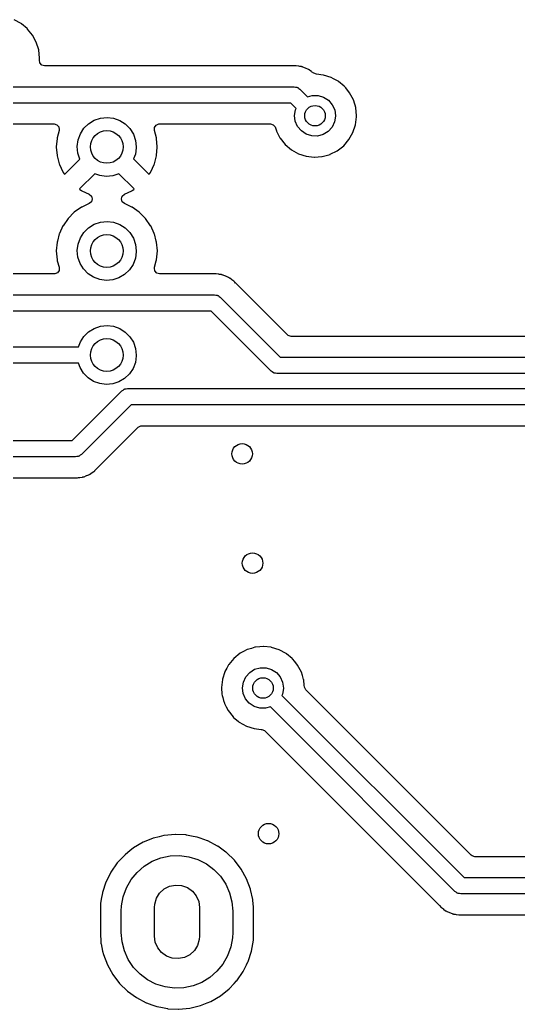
# Model space of a CAD drawing. Extents: x 41 to 172, y -238 to -26.
# Drawn here: x 107.61 to 119.77, y -86.07 to -61.92 of the extents above; entities that cross this region are included whole.
import ezdxf

# ---------------------------------------------------------------- set-up
doc = ezdxf.new("R2010")
doc.units = 0
doc.layers.add('BLACK', color=7, linetype='CONTINUOUS')

msp = doc.modelspace()

# ---------------------------------------------------------------- linework, layer by layer
at = {"layer": 'BLACK', "linetype": 'CONTINUOUS'}
for p, q in [((107.638, -62.0144), (107.464, -61.9203)), ((107.643, -62.0183), (107.638, -62.0144)), ((107.786, -62.1365), (107.643, -62.0183)), ((107.643, -62.0183), (107.643, -62.0183)), ((107.791, -62.1404), (107.786, -62.1365)), ((107.794, -62.1452), (107.791, -62.1404)), ((107.837, -62.1969), (107.794, -62.1452)), ((107.794, -62.1452), (107.794, -62.1452)), ((107.916, -62.2937), (107.837, -62.1969)), ((108.008, -62.4683), (107.916, -62.2937)), ((108.066, -62.6577), (108.008, -62.4683)), ((108.085, -62.8545), (108.066, -62.6577)), ((108.082, -62.9037), (108.083, -62.8962)), ((108.092, -62.9718), (108.082, -62.9037)), ((108.083, -62.8962), (108.084, -62.8828)), ((108.084, -62.8828), (108.085, -62.8681)), ((108.085, -62.858), (108.085, -62.8545)), ((108.085, -62.8681), (108.085, -62.858)), ((108.085, -62.858), (108.085, -62.858)), ((108.139, -63.0255), (108.092, -62.9718)), ((108.207, -63.0455), (108.139, -63.0255)), ((114.275, -63.0455), (108.207, -63.0455)), ((114.283, -63.0453), (114.275, -63.0455)), ((114.337, -63.0421), (114.283, -63.0453)), ((114.345, -63.0417), (114.337, -63.0421)), ((114.337, -63.0421), (114.337, -63.0421)), ((114.408, -63.0533), (114.345, -63.0417)), ((114.414, -63.0544), (114.408, -63.0533)), ((114.44, -63.0578), (114.414, -63.0544)), ((114.47, -63.0617), (114.44, -63.0578)), ((114.477, -63.0627), (114.47, -63.0617)), ((114.47, -63.0617), (114.47, -63.0617)), ((114.485, -63.0655), (114.477, -63.0627)), ((114.487, -63.0661), (114.485, -63.0655)), ((114.503, -63.0708), (114.487, -63.0661)), ((114.506, -63.0716), (114.503, -63.0708)), ((114.513, -63.073), (114.506, -63.0716)), ((114.572, -63.0992), (114.513, -63.073)), ((114.578, -63.1018), (114.572, -63.0992)), ((114.588, -63.1059), (114.578, -63.1018)), ((114.63, -63.1222), (114.588, -63.1059)), ((114.637, -63.125), (114.63, -63.1222)), ((114.63, -63.1222), (114.63, -63.1222)), ((114.643, -63.1294), (114.637, -63.125)), ((114.646, -63.1306), (114.643, -63.1294)), ((114.661, -63.139), (114.646, -63.1306)), ((114.663, -63.1404), (114.661, -63.139)), ((114.67, -63.1435), (114.663, -63.1404)), ((114.676, -63.1482), (114.67, -63.1435)), ((114.72, -63.1829), (114.676, -63.1482)), ((114.725, -63.1869), (114.72, -63.1829)), ((114.778, -63.2236), (114.725, -63.1869)), ((114.779, -63.2251), (114.778, -63.2236)), ((114.843, -63.2516), (114.779, -63.2251)), ((115.006, -63.2687), (114.843, -63.2516)), ((115.012, -63.2693), (115.006, -63.2687)), ((115.006, -63.2687), (115.006, -63.2687)), ((115.201, -63.3278), (115.012, -63.2693)), ((115.258, -63.3589), (115.201, -63.3278)), ((115.375, -63.4219), (115.258, -63.3589)), ((115.379, -63.4258), (115.375, -63.4219)), ((115.522, -63.544), (115.379, -63.4258)), ((115.379, -63.4258), (115.379, -63.4258)), ((100.965, -63.554), (114.3, -63.554)), ((114.3, -63.554), (114.333, -63.5615)), ((114.333, -63.5615), (114.366, -63.5652)), ((114.366, -63.5652), (114.376, -63.5714)), ((114.376, -63.5714), (114.387, -63.5739)), ((114.387, -63.5739), (114.413, -63.5948)), ((114.413, -63.5948), (114.441, -63.6126)), ((114.441, -63.6126), (114.628, -63.7988)), ((115.527, -63.5479), (115.522, -63.544)), ((115.531, -63.5527), (115.527, -63.5479)), ((115.556, -63.583), (115.531, -63.5527)), ((115.531, -63.5527), (115.531, -63.5527)), ((115.652, -63.7012), (115.556, -63.583)), ((115.745, -63.8758), (115.652, -63.7012)), ((114.217, -63.954), (101.048, -63.954)), ((114.346, -64.0824), (114.217, -63.954)), ((114.628, -63.7988), (114.74, -63.7666)), ((114.74, -63.7666), (114.882, -63.7675)), ((114.882, -63.7675), (115.018, -63.8081)), ((115.018, -63.8081), (115.137, -63.8852)), ((115.137, -63.8852), (115.229, -63.9926)), ((115.229, -63.9926), (115.288, -64.1217)), ((115.777, -63.9827), (115.745, -63.8758)), ((115.785, -64.0082), (115.777, -63.9827)), ((114.308, -64.2559), (114.33, -64.1158)), ((114.33, -64.1158), (114.346, -64.0824)), ((115.288, -64.1217), (115.308, -64.262)), ((115.802, -64.0652), (115.785, -64.0082)), ((115.821, -64.262), (115.802, -64.0652)), ((104.917, -64.4625), (108.443, -64.4625)), ((108.443, -64.4625), (108.511, -64.4825)), ((108.511, -64.4825), (108.558, -64.5362)), ((109.17, -64.5689), (109.285, -64.4566)), ((109.285, -64.4566), (109.421, -64.3725)), ((109.421, -64.3725), (109.573, -64.3208)), ((109.573, -64.3208), (109.733, -64.304)), ((109.733, -64.304), (109.892, -64.323)), ((109.892, -64.323), (110.044, -64.3769)), ((110.044, -64.3769), (110.179, -64.4629)), ((110.179, -64.4629), (110.292, -64.5768)), ((110.933, -64.4913), (110.998, -64.4634)), ((110.998, -64.4634), (111.013, -64.4625)), ((111.013, -64.4625), (113.721, -64.4625)), ((113.721, -64.4625), (113.789, -64.4825)), ((113.789, -64.4825), (113.836, -64.5362)), ((114.326, -64.3965), (114.308, -64.2559)), ((114.384, -64.5262), (114.326, -64.3965)), ((115.284, -64.414), (115.223, -64.5416)), ((115.308, -64.2742), (115.284, -64.414)), ((115.308, -64.262), (115.308, -64.2742)), ((115.734, -64.6742), (115.796, -64.4865)), ((115.796, -64.4865), (115.821, -64.2903)), ((115.821, -64.2903), (115.821, -64.262)), ((108.565, -64.6211), (108.515, -64.8046)), ((108.558, -64.5362), (108.568, -64.6064)), ((108.568, -64.6064), (108.565, -64.6211)), ((109.028, -64.8547), (109.083, -64.7039)), ((109.083, -64.7039), (109.17, -64.5689)), ((110.292, -64.5768), (110.377, -64.7129)), ((110.377, -64.7129), (110.43, -64.8645)), ((110.891, -64.6211), (110.893, -64.5501)), ((110.941, -64.8046), (110.891, -64.6211)), ((110.893, -64.5501), (110.933, -64.4913)), ((113.836, -64.5362), (113.842, -64.5538)), ((113.842, -64.5538), (113.859, -64.6102)), ((113.859, -64.6102), (113.866, -64.635)), ((113.866, -64.635), (113.869, -64.6405)), ((113.869, -64.6405), (113.953, -64.8041)), ((114.475, -64.6347), (114.384, -64.5262)), ((114.593, -64.7133), (114.475, -64.6347)), ((114.728, -64.7556), (114.593, -64.7133)), ((115.007, -64.7209), (114.87, -64.7582)), ((115.127, -64.6467), (115.007, -64.7209)), ((115.223, -64.5416), (115.127, -64.6467)), ((115.636, -64.8461), (115.734, -64.6742)), ((108.514, -64.8154), (108.496, -65.0185)), ((108.515, -64.8046), (108.514, -64.8154)), ((109.008, -65.0139), (109.028, -64.8547)), ((110.43, -64.8645), (110.448, -65.024)), ((110.942, -64.8154), (110.941, -64.8046)), ((110.96, -65.0185), (110.942, -64.8154)), ((113.953, -64.8041), (113.956, -64.811)), ((113.956, -64.811), (114.079, -64.966)), ((114.079, -64.966), (114.23, -65.0941)), ((114.87, -64.7582), (114.728, -64.7556)), ((115.507, -64.9959), (115.636, -64.8461)), ((108.496, -65.0185), (108.496, -65.0295)), ((108.496, -65.0295), (108.514, -65.2326)), ((109.024, -65.1737), (109.008, -65.0139)), ((109.072, -65.3203), (109.024, -65.1737)), ((110.425, -65.2031), (110.382, -65.3184)), ((110.448, -65.0441), (110.425, -65.2031)), ((110.448, -65.024), (110.448, -65.0441)), ((110.942, -65.2326), (110.96, -65.0295)), ((110.96, -65.0295), (110.96, -65.0185)), ((114.23, -65.0941), (114.402, -65.1906)), ((114.402, -65.1906), (114.59, -65.2517)), ((114.984, -65.26), (115.174, -65.2068)), ((115.174, -65.2068), (115.18, -65.204)), ((115.18, -65.204), (115.345, -65.1204)), ((115.18, -65.204), (115.18, -65.204)), ((115.345, -65.1204), (115.351, -65.1176)), ((115.345, -65.1204), (115.345, -65.1204)), ((115.351, -65.1176), (115.507, -64.9959)), ((108.514, -65.2326), (108.515, -65.2434)), ((108.515, -65.2434), (108.568, -65.4403)), ((108.568, -65.4403), (108.572, -65.4506)), ((108.572, -65.4506), (108.658, -65.6354)), ((108.712, -65.6809), (109.072, -65.3203)), ((110.382, -65.3184), (110.745, -65.6816)), ((110.798, -65.6354), (110.884, -65.4506)), ((110.884, -65.4506), (110.888, -65.4403)), ((110.888, -65.4403), (110.941, -65.2434)), ((110.941, -65.2434), (110.942, -65.2326)), ((114.59, -65.2517), (114.787, -65.2752)), ((114.787, -65.2752), (114.793, -65.2747)), ((114.793, -65.2747), (114.978, -65.2605)), ((114.793, -65.2747), (114.793, -65.2747)), ((114.978, -65.2605), (114.984, -65.26)), ((114.978, -65.2605), (114.978, -65.2605)), ((108.658, -65.6354), (108.664, -65.6448)), ((108.664, -65.6448), (108.688, -65.6796)), ((108.688, -65.6796), (108.698, -65.688)), ((108.698, -65.688), (108.712, -65.6809)), ((109.433, -65.6778), (109.07, -66.0409)), ((109.554, -65.7226), (109.433, -65.6778)), ((110.025, -65.6799), (109.873, -65.7293)), ((110.385, -66.0401), (110.025, -65.6799)), ((110.745, -65.6816), (110.757, -65.6881)), ((110.757, -65.6881), (110.769, -65.6788)), ((110.769, -65.6788), (110.792, -65.6448)), ((110.792, -65.6448), (110.798, -65.6354)), ((109.713, -65.7438), (109.554, -65.7226)), ((109.873, -65.7293), (109.713, -65.7438)), ((109.07, -66.0409), (109.064, -66.0526)), ((109.064, -66.0526), (109.073, -66.0646)), ((109.073, -66.0646), (109.107, -66.0884)), ((109.107, -66.0884), (109.117, -66.0939)), ((109.117, -66.0939), (109.3, -66.1795)), ((110.156, -66.1795), (110.339, -66.0939)), ((110.339, -66.0939), (110.349, -66.0884)), ((110.349, -66.0884), (110.384, -66.0641)), ((110.384, -66.0641), (110.392, -66.0536)), ((110.392, -66.0536), (110.385, -66.0401)), ((109.3, -66.4079), (109.116, -66.4937)), ((109.3, -66.1795), (109.354, -66.2264)), ((109.353, -66.3627), (109.3, -66.4079)), ((109.373, -66.2947), (109.353, -66.3627)), ((109.354, -66.2264), (109.373, -66.2947)), ((110.083, -66.2927), (110.103, -66.2248)), ((110.102, -66.361), (110.083, -66.2927)), ((110.156, -66.4079), (110.102, -66.361)), ((110.103, -66.2248), (110.156, -66.1795)), ((110.34, -66.4937), (110.156, -66.4079)), ((108.935, -66.6193), (108.783, -66.7713)), ((109.111, -66.496), (108.935, -66.6193)), ((109.116, -66.4937), (109.111, -66.496)), ((109.116, -66.4937), (109.116, -66.4937)), ((110.345, -66.496), (110.34, -66.4937)), ((110.34, -66.4937), (110.34, -66.4937)), ((110.521, -66.6193), (110.345, -66.496)), ((110.673, -66.7713), (110.521, -66.6193)), ((108.783, -66.7713), (108.66, -66.9474)), ((109.421, -66.9125), (109.573, -66.8608)), ((109.573, -66.8608), (109.733, -66.844)), ((109.733, -66.844), (109.892, -66.863)), ((109.892, -66.863), (110.044, -66.9169)), ((110.796, -66.9474), (110.673, -66.7713)), ((108.569, -67.1422), (108.568, -67.1475)), ((108.572, -67.136), (108.569, -67.1422)), ((108.658, -66.9524), (108.572, -67.136)), ((108.66, -66.9474), (108.658, -66.9524)), ((108.658, -66.9524), (108.658, -66.9524)), ((109.083, -67.2439), (109.17, -67.1089)), ((109.17, -67.1089), (109.285, -66.9966)), ((109.285, -66.9966), (109.421, -66.9125)), ((110.044, -66.9169), (110.179, -67.0029)), ((110.179, -67.0029), (110.292, -67.1168)), ((110.292, -67.1168), (110.377, -67.2529)), ((110.798, -66.9524), (110.796, -66.9474)), ((110.884, -67.136), (110.798, -66.9524)), ((110.798, -66.9524), (110.798, -66.9524)), ((110.887, -67.1422), (110.884, -67.136)), ((110.888, -67.1475), (110.887, -67.1422)), ((108.514, -67.3499), (108.495, -67.564)), ((108.521, -67.3229), (108.514, -67.3499)), ((108.568, -67.1475), (108.521, -67.3229)), ((108.568, -67.1475), (108.568, -67.1475)), ((109.028, -67.3947), (109.083, -67.2439)), ((110.377, -67.2529), (110.43, -67.4045)), ((110.935, -67.3229), (110.888, -67.1475)), ((110.888, -67.1475), (110.888, -67.1475)), ((110.942, -67.3499), (110.935, -67.3229)), ((110.961, -67.564), (110.942, -67.3499)), ((108.495, -67.564), (108.514, -67.7781)), ((109.008, -67.5539), (109.028, -67.3947)), ((109.024, -67.7137), (109.008, -67.5539)), ((110.448, -67.5841), (110.425, -67.7431)), ((110.43, -67.4045), (110.448, -67.564)), ((110.448, -67.564), (110.448, -67.5841)), ((110.942, -67.7781), (110.961, -67.564)), ((108.514, -67.7781), (108.515, -67.7835)), ((108.515, -67.7835), (108.515, -67.7835)), ((108.515, -67.7835), (108.52, -67.8005)), ((108.52, -67.8005), (108.563, -67.9623)), ((109.074, -67.866), (109.024, -67.7137)), ((109.158, -68.0033), (109.074, -67.866)), ((110.425, -67.7431), (110.368, -67.8931)), ((110.893, -67.9623), (110.936, -67.8005)), ((110.936, -67.8005), (110.941, -67.7835)), ((110.941, -67.7835), (110.942, -67.7781)), ((110.941, -67.7835), (110.941, -67.7835)), ((108.523, -68.0967), (108.457, -68.1246)), ((108.562, -68.0379), (108.523, -68.0967)), ((108.564, -67.9669), (108.562, -68.0379)), ((108.563, -67.9623), (108.564, -67.9669)), ((109.269, -68.1188), (109.158, -68.0033)), ((110.28, -68.0268), (110.163, -68.1375)), ((110.368, -67.8931), (110.28, -68.0268)), ((110.889, -67.9816), (110.892, -67.9669)), ((110.899, -68.0518), (110.889, -67.9816)), ((110.892, -67.9669), (110.893, -67.9623)), ((110.945, -68.1055), (110.899, -68.0518)), ((111.014, -68.1255), (110.945, -68.1055)), ((108.442, -68.1255), (104.918, -68.1255)), ((108.457, -68.1246), (108.442, -68.1255)), ((109.403, -68.2067), (109.269, -68.1188)), ((109.554, -68.2626), (109.403, -68.2067)), ((109.713, -68.2838), (109.554, -68.2626)), ((109.873, -68.2693), (109.713, -68.2838)), ((110.025, -68.2197), (109.873, -68.2693)), ((110.163, -68.1375), (110.025, -68.2197)), ((112.329, -68.1255), (111.014, -68.1255)), ((112.336, -68.1253), (112.329, -68.1255)), ((112.391, -68.1221), (112.336, -68.1253)), ((112.399, -68.1217), (112.391, -68.1221)), ((112.391, -68.1221), (112.391, -68.1221)), ((112.461, -68.1333), (112.399, -68.1217)), ((112.468, -68.1344), (112.461, -68.1333)), ((112.488, -68.137), (112.468, -68.1344)), ((112.524, -68.1417), (112.488, -68.137)), ((112.531, -68.1427), (112.524, -68.1417)), ((112.524, -68.1417), (112.524, -68.1417)), ((112.538, -68.1455), (112.531, -68.1427)), ((112.541, -68.1461), (112.538, -68.1455)), ((112.557, -68.1508), (112.541, -68.1461)), ((112.56, -68.1516), (112.557, -68.1508)), ((112.567, -68.153), (112.56, -68.1516)), ((112.625, -68.1792), (112.567, -68.153)), ((112.632, -68.1818), (112.625, -68.1792)), ((112.684, -68.2022), (112.632, -68.1818)), ((112.691, -68.205), (112.684, -68.2022)), ((112.684, -68.2022), (112.684, -68.2022)), ((112.697, -68.2094), (112.691, -68.205)), ((112.7, -68.2106), (112.697, -68.2094)), ((112.714, -68.219), (112.7, -68.2106)), ((112.717, -68.2204), (112.714, -68.219)), ((112.724, -68.2235), (112.717, -68.2204)), ((112.73, -68.2282), (112.724, -68.2235)), ((112.774, -68.2629), (112.73, -68.2282)), ((112.779, -68.2669), (112.774, -68.2629)), ((112.831, -68.3036), (112.779, -68.2669)), ((112.853, -68.3287), (112.831, -68.3036)), ((112.869, -68.3472), (112.853, -68.3287)), ((112.875, -68.3535), (112.869, -68.3472)), ((114.134, -69.6126), (112.875, -68.3535)), ((102.818, -68.634), (112.354, -68.634)), ((112.354, -68.634), (112.387, -68.6415)), ((112.387, -68.6415), (112.42, -68.6452)), ((112.42, -68.6452), (112.43, -68.6514)), ((112.43, -68.6514), (112.441, -68.6539)), ((112.441, -68.6539), (112.467, -68.6748)), ((112.467, -68.6748), (112.495, -68.6926)), ((112.495, -68.6926), (113.961, -70.158)), ((112.271, -69.034), (102.959, -69.034)), ((113.736, -70.4994), (112.271, -69.034)), ((109.17, -69.6489), (109.285, -69.5366)), ((109.285, -69.5366), (109.421, -69.4525)), ((109.421, -69.4525), (109.573, -69.4008)), ((109.573, -69.4008), (109.733, -69.384)), ((109.733, -69.384), (109.892, -69.403)), ((109.892, -69.403), (110.044, -69.4569)), ((110.044, -69.4569), (110.179, -69.5429)), ((110.179, -69.5429), (110.292, -69.6568)), ((109.039, -69.904), (109.083, -69.7839)), ((109.083, -69.7839), (109.17, -69.6489)), ((110.292, -69.6568), (110.377, -69.7929)), ((110.377, -69.7929), (110.43, -69.9445)), ((114.155, -69.6295), (114.134, -69.6126)), ((114.223, -69.6495), (114.155, -69.6295)), ((144.657, -69.6495), (114.223, -69.6495)), ((104.32, -69.904), (109.039, -69.904)), ((110.43, -69.9445), (110.448, -70.104)), ((110.425, -70.2831), (110.368, -70.4331)), ((110.448, -70.1241), (110.425, -70.2831)), ((110.448, -70.104), (110.448, -70.1241)), ((113.961, -70.158), (149.609, -70.158)), ((109.04, -70.304), (104.321, -70.304)), ((109.074, -70.406), (109.04, -70.304)), ((109.158, -70.5433), (109.074, -70.406)), ((110.368, -70.4331), (110.28, -70.5668)), ((113.765, -70.5172), (113.736, -70.4994)), ((113.791, -70.5381), (113.765, -70.5172)), ((109.269, -70.6588), (109.158, -70.5433)), ((109.403, -70.7467), (109.269, -70.6588)), ((109.554, -70.8026), (109.403, -70.7467)), ((110.025, -70.7597), (109.873, -70.8093)), ((110.163, -70.6775), (110.025, -70.7597)), ((110.28, -70.5668), (110.163, -70.6775)), ((113.802, -70.5406), (113.791, -70.5381)), ((113.812, -70.5468), (113.802, -70.5406)), ((113.845, -70.5505), (113.812, -70.5468)), ((113.877, -70.558), (113.845, -70.5505)), ((149.692, -70.558), (113.877, -70.558)), ((108.883, -72.19), (110.095, -70.9783)), ((109.713, -70.8238), (109.554, -70.8026)), ((109.873, -70.8093), (109.713, -70.8238)), ((110.095, -70.9783), (110.123, -70.9606)), ((110.123, -70.9606), (110.149, -70.9398)), ((110.149, -70.9398), (110.16, -70.9372)), ((110.16, -70.9372), (110.17, -70.9311)), ((110.17, -70.9311), (110.203, -70.9274)), ((110.203, -70.9274), (110.236, -70.92)), ((110.236, -70.92), (131.572, -70.92)), ((110.319, -71.32), (109.107, -72.5317)), ((131.489, -71.32), (110.319, -71.32)), ((109.484, -72.8736), (110.493, -71.8654)), ((110.493, -71.8654), (110.555, -71.8314)), ((110.555, -71.8314), (110.582, -71.8285)), ((110.582, -71.8285), (122.786, -71.8285)), ((103.248, -72.19), (108.883, -72.19)), ((108.966, -72.59), (103.165, -72.59)), ((108.999, -72.5826), (108.966, -72.59)), ((109.032, -72.5789), (108.999, -72.5826)), ((109.042, -72.5728), (109.032, -72.5789)), ((109.053, -72.5702), (109.042, -72.5728)), ((109.079, -72.5494), (109.053, -72.5702)), ((109.107, -72.5317), (109.079, -72.5494)), ((109.385, -72.9615), (109.432, -72.9297)), ((109.432, -72.9297), (109.438, -72.9254)), ((109.432, -72.9297), (109.432, -72.9297)), ((109.438, -72.9254), (109.479, -72.8788)), ((109.479, -72.8788), (109.484, -72.8736)), ((103.19, -73.0985), (108.937, -73.0985)), ((108.937, -73.0985), (108.946, -73.0988)), ((108.946, -73.0988), (108.996, -73.1022)), ((108.996, -73.1022), (108.996, -73.1022)), ((108.996, -73.1022), (109.003, -73.1027)), ((109.003, -73.1027), (109.011, -73.1014)), ((109.011, -73.1014), (109.037, -73.0968)), ((109.011, -73.1014), (109.011, -73.1014)), ((109.037, -73.0968), (109.066, -73.0917)), ((109.066, -73.0917), (109.073, -73.0908)), ((109.073, -73.0908), (109.136, -73.0831)), ((109.136, -73.0831), (109.143, -73.0804)), ((109.143, -73.0804), (109.146, -73.0798)), ((109.146, -73.0798), (109.162, -73.0753)), ((109.162, -73.0753), (109.165, -73.0746)), ((109.165, -73.0746), (109.172, -73.0732)), ((109.172, -73.0732), (109.231, -73.0476)), ((109.231, -73.0476), (109.237, -73.0451)), ((109.237, -73.0451), (109.29, -73.0252)), ((109.29, -73.0252), (109.297, -73.0225)), ((109.29, -73.0252), (109.29, -73.0252)), ((109.297, -73.0225), (109.303, -73.0182)), ((109.303, -73.0182), (109.305, -73.0169)), ((109.305, -73.0169), (109.32, -73.0087)), ((109.32, -73.0087), (109.322, -73.0074)), ((109.322, -73.0074), (109.329, -73.0043)), ((109.329, -73.0043), (109.38, -72.9654)), ((109.38, -72.9654), (109.385, -72.9615)), ((113.255, -77.264), (113.158, -77.2924)), ((113.342, -77.2383), (113.255, -77.264)), ((113.348, -77.2366), (113.342, -77.2383)), ((113.342, -77.2383), (113.342, -77.2383)), ((113.354, -77.236), (113.348, -77.2366)), ((113.463, -77.2262), (113.354, -77.236)), ((113.354, -77.236), (113.354, -77.236)), ((113.545, -77.2186), (113.463, -77.2262)), ((113.551, -77.2193), (113.545, -77.2186)), ((113.736, -77.2387), (113.551, -77.2193)), ((113.551, -77.2193), (113.551, -77.2193)), ((113.742, -77.2393), (113.736, -77.2387)), ((113.736, -77.2387), (113.736, -77.2387)), ((113.931, -77.2978), (113.742, -77.2393)), ((112.829, -77.508), (112.702, -77.6595)), ((112.983, -77.384), (112.829, -77.508)), ((113.062, -77.3427), (112.983, -77.384)), ((113.153, -77.2953), (113.062, -77.3427)), ((113.158, -77.2924), (113.153, -77.2953)), ((113.153, -77.2953), (113.153, -77.2953)), ((114.105, -77.3919), (113.931, -77.2978)), ((114.109, -77.3958), (114.105, -77.3919)), ((114.251, -77.5127), (114.109, -77.3958)), ((114.109, -77.3958), (114.109, -77.3958)), ((114.257, -77.5179), (114.251, -77.5127)), ((114.261, -77.5227), (114.257, -77.5179)), ((114.312, -77.5849), (114.261, -77.5227)), ((114.261, -77.5227), (114.261, -77.5227)), ((112.653, -77.7491), (112.607, -77.8328)), ((112.699, -77.6649), (112.653, -77.7491)), ((112.702, -77.6595), (112.699, -77.6649)), ((112.699, -77.6649), (112.699, -77.6649)), ((113.334, -77.7756), (113.47, -77.7366)), ((113.47, -77.7366), (113.612, -77.7375)), ((113.612, -77.7375), (113.748, -77.7781)), ((114.382, -77.6712), (114.312, -77.5849)), ((114.475, -77.8458), (114.382, -77.6712)), ((112.605, -77.8387), (112.549, -78.0154)), ((112.607, -77.8328), (112.605, -77.8387)), ((112.605, -77.8387), (112.605, -77.8387)), ((113.06, -78.0858), (113.12, -77.9575)), ((113.12, -77.9575), (113.214, -77.8512)), ((113.214, -77.8512), (113.334, -77.7756)), ((113.748, -77.7781), (113.867, -77.8552)), ((113.867, -77.8552), (113.959, -77.9626)), ((113.959, -77.9626), (114.018, -78.0917)), ((114.499, -77.9257), (114.475, -77.8458)), ((114.528, -78.022), (114.499, -77.9257)), ((112.547, -78.0213), (112.525, -78.2179)), ((112.525, -78.2179), (112.525, -78.224)), ((112.525, -78.224), (112.538, -78.38)), ((112.549, -78.0154), (112.547, -78.0213)), ((113.038, -78.2259), (113.06, -78.0858)), ((113.056, -78.3665), (113.038, -78.2259)), ((114.038, -78.2442), (114.014, -78.384)), ((114.018, -78.0917), (114.038, -78.232)), ((114.038, -78.232), (114.038, -78.2442)), ((114.532, -78.0352), (114.528, -78.022)), ((114.545, -78.1675), (114.532, -78.0352)), ((114.548, -78.1998), (114.545, -78.1675)), ((114.55, -78.2142), (114.548, -78.1998)), ((114.585, -78.2766), (114.55, -78.2142)), ((112.538, -78.38), (112.541, -78.4149)), ((112.541, -78.4149), (112.556, -78.4678)), ((112.556, -78.4678), (112.576, -78.5373)), ((113.114, -78.4962), (113.056, -78.3665)), ((113.205, -78.6047), (113.114, -78.4962)), ((114.014, -78.384), (114.001, -78.412)), ((114.001, -78.412), (118.447, -82.858)), ((118.621, -82.3126), (114.585, -78.2766)), ((112.576, -78.5373), (112.596, -78.605)), ((112.596, -78.605), (112.599, -78.6105)), ((112.599, -78.6105), (112.642, -78.6949)), ((112.642, -78.6949), (112.686, -78.781)), ((113.323, -78.6833), (113.205, -78.6047)), ((113.458, -78.7256), (113.323, -78.6833)), ((113.6, -78.7282), (113.458, -78.7256)), ((113.719, -78.6957), (113.6, -78.7282)), ((118.223, -83.1994), (113.719, -78.6957)), ((112.686, -78.781), (112.809, -78.936)), ((112.809, -78.936), (112.814, -78.9399)), ((112.814, -78.9399), (112.814, -78.9399)), ((112.814, -78.9399), (112.943, -79.0499)), ((112.943, -79.0499), (112.96, -79.0641)), ((112.96, -79.0641), (113.132, -79.1606)), ((113.132, -79.1606), (113.32, -79.2217)), ((113.32, -79.2217), (113.497, -79.2428)), ((113.497, -79.2428), (113.51, -79.2444)), ((113.51, -79.2444), (113.576, -79.2723)), ((113.576, -79.2723), (113.584, -79.2804)), ((113.584, -79.2804), (117.843, -83.5385)), ((111.005, -81.8627), (110.864, -81.8972)), ((111.123, -81.8338), (111.005, -81.8627)), ((111.128, -81.8327), (111.123, -81.8338)), ((111.123, -81.8338), (111.123, -81.8338)), ((111.397, -81.807), (111.128, -81.8327)), ((111.402, -81.8072), (111.397, -81.807)), ((111.664, -81.8202), (111.402, -81.8072)), ((111.402, -81.8072), (111.402, -81.8072)), ((111.668, -81.8205), (111.664, -81.8202)), ((111.664, -81.8202), (111.664, -81.8202)), ((111.673, -81.8213), (111.668, -81.8205)), ((111.836, -81.8536), (111.673, -81.8213)), ((111.673, -81.8213), (111.673, -81.8213)), ((111.934, -81.8729), (111.836, -81.8536)), ((112.008, -81.8989), (111.934, -81.8729)), ((110.613, -81.999), (110.379, -82.136)), ((110.637, -81.989), (110.613, -81.999)), ((110.86, -81.8989), (110.637, -81.989)), ((110.864, -81.8972), (110.86, -81.8989)), ((110.86, -81.8989), (110.86, -81.8989)), ((112.186, -81.9617), (112.008, -81.8989)), ((112.19, -81.9632), (112.186, -81.9617)), ((112.186, -81.9617), (112.186, -81.9617)), ((112.43, -82.0895), (112.19, -81.9632)), ((112.434, -82.0921), (112.43, -82.0895)), ((112.635, -82.2384), (112.434, -82.0921)), ((110.164, -82.3087), (110.039, -82.4422)), ((110.167, -82.3054), (110.164, -82.3087)), ((110.182, -82.2932), (110.167, -82.3054)), ((110.292, -82.2056), (110.182, -82.2932)), ((110.379, -82.136), (110.292, -82.2056)), ((111.049, -82.3774), (111.274, -82.3301)), ((111.274, -82.3301), (111.504, -82.3215)), ((111.504, -82.3215), (111.732, -82.3517)), ((111.732, -82.3517), (111.952, -82.4199)), ((112.649, -82.249), (112.635, -82.2384)), ((112.843, -82.4386), (112.649, -82.249)), ((118.642, -82.3295), (118.621, -82.3126)), ((118.71, -82.3495), (118.642, -82.3295)), ((124.43, -82.3495), (118.71, -82.3495)), ((109.982, -82.5035), (109.827, -82.7263)), ((110.039, -82.4422), (109.982, -82.5035)), ((110.465, -82.7319), (110.639, -82.5811)), ((110.639, -82.5811), (110.835, -82.4618)), ((110.835, -82.4618), (111.049, -82.3774)), ((111.952, -82.4199), (112.157, -82.5241)), ((112.157, -82.5241), (112.341, -82.6614)), ((113.008, -82.6541), (112.843, -82.4386)), ((109.825, -82.7304), (109.743, -82.8955)), ((109.827, -82.7263), (109.825, -82.7304)), ((109.825, -82.7304), (109.825, -82.7304)), ((110.319, -82.9097), (110.465, -82.7319)), ((112.341, -82.6614), (112.5, -82.8278)), ((112.5, -82.8278), (112.628, -83.0186)), ((113.139, -82.8912), (113.008, -82.6541)), ((109.707, -82.9691), (109.622, -83.2268)), ((109.743, -82.8955), (109.707, -82.9691)), ((110.205, -83.1095), (110.319, -82.9097)), ((111.126, -83.1384), (111.259, -83.0706)), ((111.259, -83.0706), (111.405, -83.0411)), ((111.405, -83.0411), (111.554, -83.052)), ((111.554, -83.052), (111.695, -83.1026)), ((112.628, -83.0186), (112.723, -83.2283)), ((113.235, -83.1448), (113.139, -82.8912)), ((118.447, -82.858), (147.336, -82.858)), ((109.621, -83.2313), (109.594, -83.3881)), ((109.622, -83.2268), (109.621, -83.2313)), ((109.621, -83.2313), (109.621, -83.2313)), ((110.086, -83.552), (110.127, -83.3257)), ((110.127, -83.3257), (110.205, -83.1095)), ((110.938, -83.3663), (111.016, -83.2394)), ((111.016, -83.2394), (111.126, -83.1384)), ((111.695, -83.1026), (111.817, -83.1891)), ((111.817, -83.1891), (111.91, -83.3051)), ((111.91, -83.3051), (111.97, -83.4421)), ((112.723, -83.2283), (112.781, -83.4509)), ((113.236, -83.1492), (113.235, -83.1448)), ((113.29, -83.3928), (113.236, -83.1492)), ((113.236, -83.1492), (113.236, -83.1492)), ((118.251, -83.2172), (118.223, -83.1994)), ((118.277, -83.2381), (118.251, -83.2172)), ((118.288, -83.2406), (118.277, -83.2381)), ((118.298, -83.2468), (118.288, -83.2406)), ((118.331, -83.2505), (118.298, -83.2468)), ((118.364, -83.258), (118.331, -83.2505)), ((147.574, -83.258), (118.364, -83.258)), ((109.576, -83.4939), (109.572, -83.5796)), ((109.594, -83.3881), (109.576, -83.4939)), ((110.08, -83.68), (110.086, -83.552)), ((110.89, -83.59), (110.896, -83.5097)), ((110.896, -83.5097), (110.938, -83.3663)), ((111.97, -83.4421), (111.99, -83.59)), ((112.781, -83.4509), (112.8, -83.68)), ((113.294, -83.4095), (113.29, -83.3928)), ((113.294, -83.4141), (113.294, -83.4095)), ((113.306, -83.5827), (113.294, -83.4141)), ((117.843, -83.5385), (117.848, -83.5448)), ((117.848, -83.5448), (117.886, -83.5884)), ((109.572, -83.5796), (109.572, -84.2689)), ((110.08, -84.2), (110.08, -83.68)), ((110.89, -84.29), (110.89, -83.59)), ((111.99, -83.59), (111.99, -84.29)), ((112.8, -83.68), (112.8, -84.2)), ((113.308, -83.6111), (113.306, -83.5827)), ((113.308, -84.3004), (113.308, -83.6111)), ((117.886, -83.5884), (117.893, -83.5928)), ((117.893, -83.5928), (117.939, -83.6251)), ((117.939, -83.6251), (117.944, -83.629)), ((117.944, -83.629), (117.994, -83.6685)), ((117.994, -83.6685), (118.001, -83.6716)), ((118.001, -83.6716), (118.003, -83.673)), ((118.003, -83.673), (118.018, -83.6814)), ((118.018, -83.6814), (118.021, -83.6826)), ((118.021, -83.6826), (118.027, -83.687)), ((118.027, -83.687), (118.034, -83.6897)), ((118.034, -83.6897), (118.034, -83.6898)), ((118.034, -83.6898), (118.086, -83.7102)), ((118.086, -83.7102), (118.092, -83.7127)), ((118.092, -83.7127), (118.151, -83.739)), ((118.151, -83.739), (118.158, -83.7404)), ((118.158, -83.7404), (118.161, -83.7412)), ((118.161, -83.7412), (118.177, -83.7459)), ((118.177, -83.7459), (118.179, -83.7465)), ((118.179, -83.7465), (118.187, -83.7493)), ((118.187, -83.7493), (118.194, -83.7503)), ((118.194, -83.7503), (118.194, -83.7503)), ((118.194, -83.7503), (118.227, -83.7546)), ((118.227, -83.7546), (118.25, -83.7576)), ((118.25, -83.7576), (118.256, -83.7587)), ((118.256, -83.7587), (118.319, -83.7703)), ((118.319, -83.7703), (118.327, -83.7699)), ((118.327, -83.7699), (118.381, -83.7667)), ((118.327, -83.7699), (118.327, -83.7699)), ((118.381, -83.7667), (118.389, -83.7665)), ((118.389, -83.7665), (147.507, -83.7665)), ((109.572, -84.2689), (109.572, -84.2712)), ((109.572, -84.2712), (109.58, -84.3822)), ((109.572, -84.2712), (109.572, -84.2712)), ((110.099, -84.4291), (110.08, -84.2)), ((110.91, -84.4379), (110.89, -84.29)), ((111.99, -84.29), (111.984, -84.3703)), ((112.8, -84.2), (112.794, -84.328)), ((109.58, -84.3822), (109.586, -84.4705)), ((109.586, -84.4705), (109.587, -84.4749)), ((109.587, -84.4749), (109.587, -84.4749)), ((109.587, -84.4749), (109.626, -84.6532)), ((110.157, -84.6517), (110.099, -84.4291)), ((110.97, -84.5749), (110.91, -84.4379)), ((111.942, -84.5137), (111.864, -84.6406)), ((111.984, -84.3703), (111.942, -84.5137)), ((112.794, -84.328), (112.753, -84.5543)), ((113.258, -84.6532), (113.304, -84.3861)), ((113.304, -84.3861), (113.308, -84.3004)), ((109.626, -84.6532), (109.645, -84.7352)), ((109.645, -84.7352), (109.741, -84.9888)), ((110.252, -84.8614), (110.157, -84.6517)), ((111.063, -84.6909), (110.97, -84.5749)), ((111.185, -84.7774), (111.063, -84.6909)), ((111.754, -84.7416), (111.621, -84.8094)), ((111.864, -84.6406), (111.754, -84.7416)), ((112.675, -84.7705), (112.561, -84.9703)), ((112.753, -84.5543), (112.675, -84.7705)), ((113.173, -84.9109), (113.258, -84.6532)), ((109.741, -84.9888), (109.872, -85.2259)), ((110.38, -85.0522), (110.252, -84.8614)), ((111.326, -84.828), (111.185, -84.7774)), ((111.475, -84.8389), (111.326, -84.828)), ((111.621, -84.8094), (111.475, -84.8389)), ((112.561, -84.9703), (112.415, -85.1481)), ((113.053, -85.1537), (113.135, -84.9888)), ((113.135, -84.9888), (113.171, -84.915)), ((113.171, -84.915), (113.173, -84.9109)), ((113.171, -84.915), (113.171, -84.915)), ((109.872, -85.2259), (110.037, -85.4414)), ((110.539, -85.2186), (110.38, -85.0522)), ((110.723, -85.3559), (110.539, -85.2186)), ((112.415, -85.1481), (112.241, -85.2989)), ((112.898, -85.3765), (113.053, -85.1537)), ((110.037, -85.4414), (110.231, -85.631)), ((110.928, -85.4601), (110.723, -85.3559)), ((111.148, -85.5283), (110.928, -85.4601)), ((112.045, -85.4182), (111.831, -85.5026)), ((112.241, -85.2989), (112.045, -85.4182)), ((112.713, -85.5746), (112.834, -85.4446)), ((112.834, -85.4446), (112.895, -85.3798)), ((112.895, -85.3798), (112.898, -85.3765)), ((112.895, -85.3798), (112.895, -85.3798)), ((110.231, -85.631), (110.45, -85.7905)), ((111.376, -85.5585), (111.148, -85.5283)), ((111.606, -85.5499), (111.376, -85.5585)), ((111.831, -85.5026), (111.606, -85.5499)), ((112.501, -85.744), (112.713, -85.5746)), ((110.45, -85.7905), (110.69, -85.9168)), ((110.69, -85.9168), (110.694, -85.9183)), ((110.694, -85.9183), (110.694, -85.9183)), ((110.694, -85.9183), (110.827, -85.9652)), ((110.827, -85.9652), (110.946, -86.0071)), ((111.917, -86.0071), (112.016, -85.9828)), ((112.016, -85.9828), (112.175, -85.9183)), ((112.175, -85.9183), (112.263, -85.8827)), ((112.263, -85.8827), (112.267, -85.881)), ((112.263, -85.8827), (112.263, -85.8827)), ((112.267, -85.881), (112.501, -85.744)), ((110.946, -86.0071), (111.044, -86.0264)), ((111.044, -86.0264), (111.207, -86.0587)), ((111.207, -86.0587), (111.207, -86.0587)), ((111.207, -86.0587), (111.212, -86.0595)), ((111.212, -86.0595), (111.216, -86.0598)), ((111.216, -86.0598), (111.216, -86.0598)), ((111.216, -86.0598), (111.478, -86.0728)), ((111.478, -86.0728), (111.478, -86.0728)), ((111.478, -86.0728), (111.483, -86.073)), ((111.483, -86.073), (111.752, -86.0473)), ((111.752, -86.0473), (111.757, -86.0462)), ((111.757, -86.0462), (111.917, -86.0071)), ((111.757, -86.0462), (111.757, -86.0462))]:
    msp.add_line(p, q, dxfattribs=at)
at = {"layer": 'BLACK'}
for centre, radius in [((114.808, -64.262), 0.25), ((109.728, -65.024), 0.4), ((109.728, -67.564), 0.4), ((109.728, -70.104), 0.4), ((113.03, -72.517), 0.25), ((113.284, -75.184), 0.25), ((113.538, -78.232), 0.25), ((113.675, -81.788), 0.25)]:
    msp.add_circle(centre, radius, dxfattribs=at)

doc.saveas('drawing.dxf')
